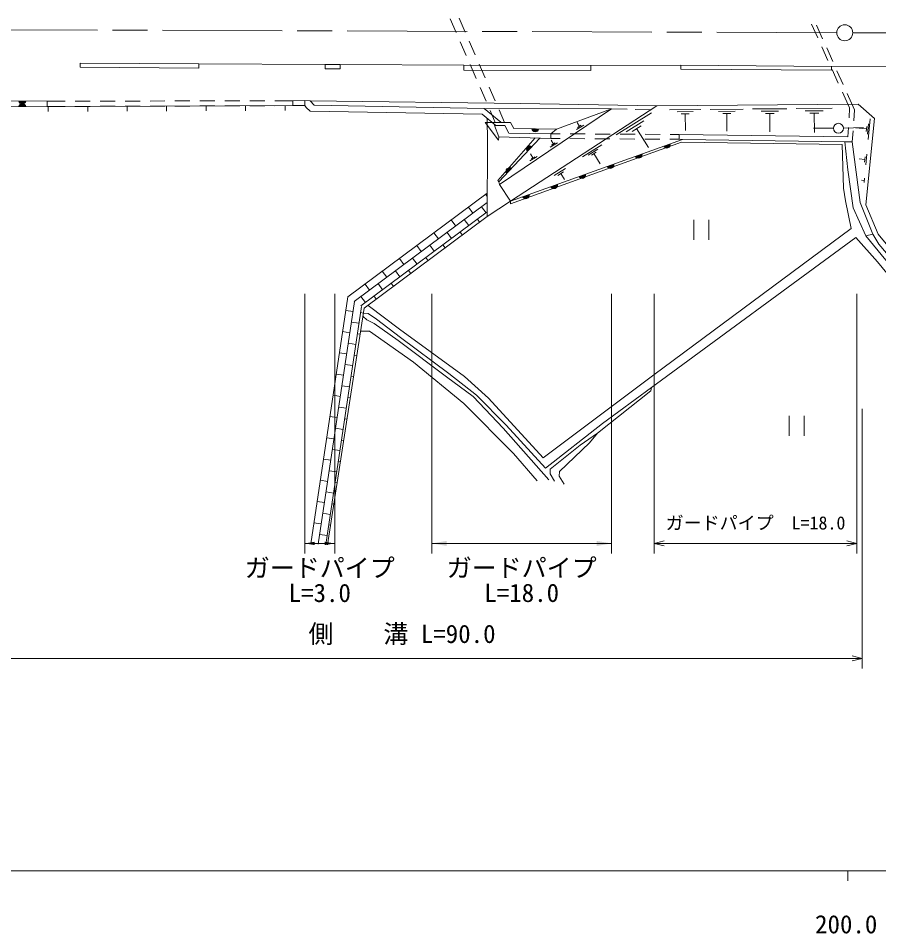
# Model space of a CAD drawing. Units: millimetres, scale not verified. Extents: x 40000 to 680000, y 20000 to 380000.
# Drawn here: x 184981 to 271096, y 198715 to 290352 of the extents above; entities that cross this region are included whole.
import ezdxf
from ezdxf.enums import TextEntityAlignment as Align

# ---------------------------------------------------------------- set-up
doc = ezdxf.new("R2010")
doc.units = ezdxf.units.MM
doc.header["$LTSCALE"] = 1000
doc.linetypes.add('CHAIN', pattern=[18.5, 12, -1.5, 3.5, -1.5])
for name, color, linetype, lineweight in [('M-BGD', 7, 'Continuous', 13), ('M-BMK', 2, 'CHAIN', 13), ('M-BMK-OTRS', 5, 'Continuous', 13), ('M-BMK-SRVR', 3, 'Continuous', 13), ('M-STR-HTXT', 7, 'Continuous', 13), ('M-STR-STRD', 7, 'Continuous', 13), ('M-TTL-BAND', 7, 'Continuous', 13)]:
    doc.layers.add(name, color=color, linetype=linetype, lineweight=lineweight)
doc.styles.add('ＭＳ ゴシック', font='')
doc.styles.get('ＭＳ ゴシック').set_extended_font_data('MS Gothic')

# ---------------------------------------------------------------- blocks, each defined once
blk = doc.blocks.new('filled_arrow')
at = {"color": 0, "linetype": 'Continuous', "lineweight": -2}
blk.add_solid([(7.5, 1.25), (0, 0), (7.5, -1.25)], dxfattribs=at)

msp = doc.modelspace()

# ---------------------------------------------------------------- linework, layer by layer
at = {"layer": 'M-BGD'}
for p, q in [((228218, 290301), (228815, 288924)), ((229707, 288976), (229108, 290352)), ((264370, 289774), (264990, 288407)), ((265484, 288299), (264869, 289667)), ((229212, 288007), (229809, 286630)), ((230703, 286683), (230105, 288059)), ((265403, 287497), (266022, 286131)), ((266509, 286018), (265894, 287387)), ((230206, 285713), (230803, 284336)), ((231700, 284391), (231102, 285766)), ((266435, 285220), (267055, 283854)), ((267533, 283738), (266918, 285106)), ((231200, 283419), (231797, 282043)), ((232697, 282098), (232099, 283474)), ((267468, 282943), (268180, 281374)), ((268676, 281193), (267943, 282826)), ((213653, 281616), (176344, 281462)), ((189662, 281528), (187866, 281522)), ((187870, 282049), (189662, 282053)), ((187976, 281510), (187978, 281010)), ((190662, 282056), (192162, 282059)), ((192162, 281537), (190662, 281532)), ((191927, 281526), (191929, 281026)), ((193162, 282062), (194662, 282065)), ((194662, 281545), (193162, 281540)), ((195662, 282067), (197162, 282071)), ((197162, 281554), (195662, 281549)), ((195877, 281543), (195879, 281043)), ((198162, 282073), (199662, 282077)), ((199662, 281563), (198162, 281558)), ((199827, 281559), (199829, 281059)), ((200662, 282079), (202162, 282083)), ((202162, 281571), (200662, 281566)), ((203162, 282085), (204662, 282088)), ((204662, 281580), (203162, 281575)), ((203777, 281575), (203779, 281075)), ((205662, 282091), (207162, 282094)), ((207162, 281588), (205662, 281583)), ((207727, 281592), (207729, 281092)), ((208162, 282097), (209662, 282100)), ((209662, 281597), (208162, 281592)), ((210662, 282102), (212454, 282107)), ((212457, 281607), (210662, 281601)), ((211678, 281608), (211680, 281108)), ((234233, 272032), (248887, 281591)), ((248887, 281591), (269035, 281768)), ((262842, 281314), (266446, 281346)), ((268180, 281374), (268125, 280405)), ((269035, 281768), (270661, 280330)), ((232194, 281125), (232711, 279934)), ((233638, 279934), (233096, 281181)), ((244364, 281278), (238845, 279246)), ((244364, 281278), (245926, 281247)), ((244804, 278674), (248340, 280886)), ((246726, 281231), (248288, 281200)), ((250149, 281202), (253309, 281230)), ((250941, 280998), (252521, 281012)), ((251338, 280791), (252128, 280798)), ((251733, 280795), (251747, 279109)), ((254238, 281238), (257541, 281267)), ((255066, 281025), (256717, 281040)), ((255480, 280809), (256306, 280816)), ((255893, 280812), (255909, 279050)), ((258467, 281275), (261918, 281306)), ((259332, 281053), (261058, 281068)), ((259766, 280827), (260628, 280834)), ((260197, 280830), (260213, 278990)), ((263745, 281082), (265547, 281097)), ((264198, 280845), (265098, 280853)), ((264648, 280849), (264665, 278927)), ((268598, 280082), (268676, 281193)), ((231903, 280344), (231950, 277984)), ((241570, 279650), (240842, 279217)), ((241148, 279531), (240918, 279919)), ((241330, 279639), (240966, 279422)), ((245836, 278991), (247603, 280097)), ((246425, 279032), (247309, 279585)), ((270661, 280330), (269824, 271677)), ((269907, 279536), (269857, 279024)), ((270068, 279778), (269969, 278755)), ((270254, 280277), (270056, 278230)), ((234592, 279324), (238845, 279246)), ((238280, 278792), (239209, 278787)), ((240209, 278781), (241709, 278772)), ((242709, 278767), (244209, 278758)), ((245209, 278752), (246709, 278743)), ((246867, 279309), (248047, 277423)), ((247709, 278737), (249209, 278729)), ((250209, 278723), (251138, 278717)), ((251138, 278717), (251128, 278238)), ((268016, 278480), (251138, 278717)), ((266563, 279340), (264563, 279340)), ((267563, 279353), (269562, 279405)), ((268069, 279407), (268016, 278480)), ((268448, 277974), (268527, 279085)), ((269882, 279280), (268790, 279385)), ((237196, 278355), (233081, 273974)), ((234233, 272032), (251463, 278223)), ((238957, 277886), (238229, 277454)), ((239199, 278317), (238270, 278323)), ((238535, 277767), (238305, 278155)), ((238717, 277875), (238353, 277659)), ((241699, 278300), (240199, 278310)), ((241460, 276470), (243382, 277673)), ((244199, 278284), (242699, 278294)), ((246699, 278267), (245199, 278277)), ((249199, 278251), (247699, 278261)), ((251128, 278238), (250199, 278244)), ((236485, 276383), (236255, 276771)), ((242020, 276643), (242981, 277245)), ((242341, 276665), (242821, 276966)), ((242581, 276816), (243223, 275791)), ((269913, 276752), (269808, 275668)), ((236907, 276502), (236179, 276070)), ((236667, 276491), (236303, 276275)), ((269716, 276224), (269138, 276280)), ((269742, 276495), (269690, 275953)), ((238617, 274606), (239749, 275315)), ((238994, 274632), (239561, 274986)), ((239277, 274809), (239656, 274205)), ((269660, 274131), (269376, 274158)), ((269680, 274344), (269639, 273918)), ((231917, 272845), (217957, 262465)), ((231760, 272728), (231915, 272519)), ((218609, 262015), (231911, 271906)), ((230035, 271445), (230482, 270843)), ((231345, 271485), (231793, 270883)), ((219260, 261564), (231905, 270967)), ((219612, 261321), (231902, 270496)), ((228310, 270162), (228757, 269560)), ((229620, 270202), (230067, 269600)), ((230930, 270241), (231155, 269938)), ((252596, 270187), (252596, 268187)), ((254096, 270187), (254096, 268187)), ((226584, 268879), (227032, 268278)), ((227894, 268919), (228342, 268317)), ((229205, 268959), (229432, 268652)), ((269804, 268563), (270503, 268736)), ((224859, 267597), (225306, 266995)), ((226169, 267636), (226617, 267034)), ((227479, 267676), (227709, 267366)), ((223134, 266314), (223581, 265712)), ((224444, 266353), (224891, 265751)), ((225754, 266393), (225987, 266080)), ((221408, 265031), (221856, 264429)), ((222718, 265070), (223166, 264469)), ((224029, 265110), (224264, 264794)), ((219683, 263748), (220130, 263146)), ((220993, 263788), (221441, 263186)), ((222303, 263827), (222541, 263507)), ((217957, 262465), (214246, 237728)), ((219268, 262505), (219715, 261903)), ((220578, 262544), (220818, 262221)), ((214999, 237696), (218645, 261990)), ((215753, 237663), (219332, 261515)), ((215924, 237656), (219612, 261321)), ((217755, 261117), (218497, 261005)), ((219239, 260894), (219539, 260849)), ((218337, 259942), (219079, 259831)), ((217436, 258990), (218178, 258879)), ((218919, 258768), (219208, 258725)), ((218018, 257816), (218760, 257705)), ((217117, 256864), (217859, 256753)), ((218600, 256642), (218876, 256600)), ((217699, 255690), (218441, 255579)), ((216798, 254738), (217540, 254627)), ((218281, 254515), (218545, 254476)), ((217380, 253564), (218122, 253452)), ((216479, 252612), (217221, 252501)), ((217962, 252389), (218214, 252351)), ((217061, 251437), (217803, 251326)), ((216160, 250486), (216902, 250374)), ((217643, 250263), (217883, 250227)), ((262139, 250552), (262139, 248552)), ((263639, 250552), (263639, 248552)), ((216742, 249311), (217484, 249200)), ((215841, 248359), (216583, 248248)), ((217324, 248137), (217552, 248103)), ((216423, 247185), (217165, 247074)), ((215522, 246233), (216264, 246122)), ((217005, 246011), (217221, 245978)), ((216104, 245059), (216846, 244948)), ((215203, 244107), (215945, 243996)), ((216686, 243884), (216890, 243854)), ((215785, 242933), (216527, 242821)), ((214884, 241981), (215625, 241870)), ((216367, 241758), (216559, 241730)), ((215466, 240806), (216208, 240695)), ((214565, 239855), (215306, 239743)), ((216048, 239632), (216228, 239605)), ((215147, 238680), (215889, 238569))]:
    msp.add_line(p, q, dxfattribs=at)
for points in [[(176884, 282110), (187870, 282049), (187866, 281522), (176900, 281476)], [(213649, 282116), (214206, 282078), (214578, 281666), (231621, 281314), (233284, 279961)], [(213653, 281616), (213789, 281414), (214180, 281053), (231412, 280744), (232792, 279621)], [(214206, 282078), (235237, 281833), (248887, 281591)], [(231621, 281314), (244364, 281278), (233153, 273711)], [(234592, 279324), (234248, 279934), (231715, 279934), (233028, 278151)], [(233028, 278151), (233065, 278480), (232634, 279619), (233662, 279633), (234079, 278855), (238280, 278792), (238845, 279246)], [(238280, 278792), (238270, 278323), (233065, 278480)], [(251351, 277941), (267450, 277718), (267577, 273352), (267781, 272069), (268328, 269317), (248579, 254645), (237516, 246339), (232026, 252315), (229634, 254489), (223137, 259234), (219996, 261608)], [(231950, 277984), (231902, 270496), (234233, 272032)], [(233153, 273711), (233081, 273974), (232991, 274124), (236707, 278370)], [(233153, 273711), (234233, 272032), (234232, 271795), (251351, 277941)], [(251128, 278238), (251463, 278223), (267718, 277995)], [(269804, 268563), (268555, 271393), (267996, 275187), (267718, 277995), (268448, 277974), (269243, 271902), (270503, 268736)], [(269824, 271677), (271030, 268759), (274947, 264033), (279771, 258306), (288936, 241561)], [(288015, 241404), (278888, 257695), (274127, 263348), (269804, 268563)], [(288533, 241403), (279330, 258001), (274537, 263691), (271096, 267727), (270503, 268736)], [(268800, 268398), (248350, 253386), (248303, 253073), (242948, 248829)], [(287010, 241245), (278364, 256469), (274107, 262183), (270987, 265983), (268800, 268398)], [(238088, 244143), (233520, 249311), (230517, 252476), (227830, 254475), (223008, 258093), (220587, 259808), (219864, 260160), (219483, 260494)], [(237760, 245310), (233820, 249626), (230841, 252636), (228073, 254793), (223250, 258413), (220842, 260243), (220013, 260790), (219539, 260849)], [(219255, 259028), (220119, 259016), (224528, 255935), (229579, 251776), (234559, 246796), (236897, 244036)], [(248350, 253386), (243436, 249798), (237760, 245310)], [(238651, 244028), (238198, 244747), (238198, 245216), (241216, 247608), (242948, 248829)], [(239617, 243723), (239101, 244505), (239164, 244990), (242135, 247859), (242948, 248829)]]:
    msp.add_lwpolyline(points, dxfattribs=at)
msp.add_lwpolyline([(212454, 282107), (213649, 282116), (213653, 281616), (212457, 281607)], close=True, dxfattribs=at)
msp.add_circle((267063, 279340), 500, dxfattribs=at)
for centre, radius, start, end in [((185378, 282117), 354, 188.4801, 350.88528), ((185383, 281457), 354, 9.03925, 171.44443), ((185378, 282117), 283, 190.70414, 348.66124), ((185383, 281457), 283, 11.26329, 169.22039), ((185378, 282117), 212, 194.45047, 344.91492), ((185383, 281457), 212, 15.00961, 165.47406), ((185378, 282117), 142, 202.1622, 337.20319), ((185383, 281457), 142, 22.72134, 157.76233), ((185378, 282117), 100, 212.47986, 326.88552), ((185383, 281457), 100, 33.039, 147.44467), ((236719, 279339), 354, 187.7443, 350.14948), ((236719, 279339), 283, 189.96834, 347.92544), ((236719, 279339), 212, 193.71466, 344.17911), ((236719, 279339), 142, 201.42639, 336.46738), ((236719, 279339), 100, 211.74406, 326.14972), ((249888, 277715), 354, 208.56196, 10.96714), ((249888, 277715), 283, 210.786, 8.7431), ((249888, 277715), 212, 214.53233, 4.99677), ((249888, 277715), 142, 222.24406, 357.28504), ((249888, 277715), 100, 232.56172, 346.96738), ((236205, 277221), 354, 55.59752, 218.0027), ((236205, 277221), 283, 57.82156, 215.77866), ((236205, 277221), 212, 61.56788, 212.03233), ((236205, 277221), 142, 69.27961, 204.3206), ((236205, 277221), 100, 79.59727, 194.00294), ((247064, 276701), 354, 208.56196, 10.96714), ((247064, 276701), 283, 210.786, 8.7431), ((247064, 276701), 212, 214.53233, 4.99677), ((247064, 276701), 142, 222.24406, 357.28504), ((247064, 276701), 100, 232.56172, 346.96738), ((234151, 275034), 354, 55.59752, 218.0027), ((234151, 275034), 283, 57.82156, 215.77866), ((234151, 275034), 212, 61.56788, 212.03233), ((234151, 275034), 142, 69.27961, 204.3206), ((234151, 275034), 100, 79.59727, 194.00294), ((244241, 275686), 354, 208.56196, 10.96714), ((244241, 275686), 283, 210.786, 8.7431), ((244241, 275686), 212, 214.53233, 4.99677), ((244241, 275686), 142, 222.24406, 357.28504), ((244241, 275686), 100, 232.56172, 346.96738), ((241418, 274672), 354, 208.56196, 10.96714), ((241418, 274672), 283, 210.786, 8.7431), ((241418, 274672), 212, 214.53233, 4.99677), ((241418, 274672), 142, 222.24406, 357.28504), ((241418, 274672), 100, 232.56172, 346.96738), ((238594, 273657), 354, 208.56196, 10.96714), ((238594, 273657), 283, 210.786, 8.7431), ((238594, 273657), 212, 214.53233, 4.99677), ((238594, 273657), 142, 222.24406, 357.28504), ((238594, 273657), 100, 232.56172, 346.96738), ((235771, 272643), 354, 208.56196, 10.96714), ((235771, 272643), 283, 210.786, 8.7431), ((235771, 272643), 212, 214.53233, 4.99677), ((235771, 272643), 142, 222.24406, 357.28504), ((235771, 272643), 100, 232.56172, 346.96738)]:
    msp.add_arc(centre, radius, start, end, dxfattribs=at)
at = {"layer": 'M-BMK'}
for p, q in [((266900, 288913), (168179, 289261)), ((367150, 288580), (268500, 288907))]:
    msp.add_line(p, q, dxfattribs=at)
at = {"layer": 'M-BMK-OTRS'}
for p, q in [((203062, 285782), (215684, 285735)), ((217210, 285729), (229558, 285660)), ((242282, 285643), (251287, 285650)), ((266364, 285540), (278446, 285555))]:
    msp.add_line(p, q, dxfattribs=at)
at = {"layer": 'M-BMK-SRVR'}
msp.add_circle((267700, 288910), 800, dxfattribs=at)
at = {"layer": 'M-STR-HTXT'}
for p, q in [((213653, 262783), (213653, 236783)), ((216653, 262783), (216653, 236783)), ((226364, 262783), (226364, 236783)), ((244364, 262783), (244364, 236783)), ((248618, 262783), (248618, 236783)), ((268922, 262783), (268922, 236783)), ((269457, 251265), (269457, 225265)), ((213653, 237783), (216653, 237783)), ((244364, 237783), (226364, 237783)), ((248618, 237783), (249618, 238033)), ((248618, 237783), (268922, 237783)), ((248618, 237783), (249618, 237533)), ((268922, 237783), (267922, 238033)), ((268922, 237783), (267922, 237533)), ((269457, 226265), (268457, 226515)), ((177316, 226265), (269457, 226265)), ((269457, 226265), (268457, 226015))]:
    msp.add_line(p, q, dxfattribs=at)
at = {"layer": 'M-STR-STRD'}
for points in [[(191189, 285876), (203062, 285782), (203059, 285375), (191186, 285469)], [(215684, 285735), (217210, 285729), (217208, 285284), (215682, 285290)], [(229558, 285660), (242282, 285643), (242282, 285142), (229558, 285159)], [(251287, 285650), (266364, 285540), (266361, 285150), (251284, 285260)]]:
    msp.add_lwpolyline(points, close=True, dxfattribs=at)
at = {"layer": 'M-TTL-BAND'}
for p, q in [((40000, 205000), (579000, 205000)), ((268000, 205000), (268000, 204000))]:
    msp.add_line(p, q, dxfattribs=at)

# ---------------------------------------------------------------- block references
at = {"layer": 'M-STR-HTXT'}
for p, xscale, yscale in [((213653, 237783), 133, 133), ((226364, 237783), 200, 200)]:
    msp.add_blockref('filled_arrow', p, dxfattribs=dict(at, xscale=xscale, yscale=yscale))
at = {"layer": 'M-STR-HTXT', "rotation": 180}
for p, xscale, yscale in [((216653, 237783), 133, 133), ((244364, 237783), 200, 200)]:
    msp.add_blockref('filled_arrow', p, dxfattribs=dict(at, xscale=xscale, yscale=yscale))

# ---------------------------------------------------------------- texts
at = {"layer": 'M-STR-HTXT', "style": 'ＭＳ ゴシック'}
for s, height, p in [('ガードパイプ  L=18.0', 1320, (258770, 238783)), ('ガードパイプ', 1833, (215153, 233866)), ('ガードパイプ', 1833, (235364, 233873)), ('L=3.0', 1833, (215153, 231366)), ('L=18.0', 1833, (235364, 231373)), ('側\u3000\u3000溝 L=90.0', 1833, (223387, 227265))]:
    msp.add_text(s, height=height, dxfattribs=at).set_placement(p, align=Align.BOTTOM_CENTER)
at = {"layer": 'M-TTL-BAND', "style": 'ＭＳ ゴシック'}
msp.add_text('200.0', height=1833, dxfattribs=at).set_placement((267844, 198195), align=Align.BOTTOM_CENTER)

doc.saveas('drawing.dxf')
